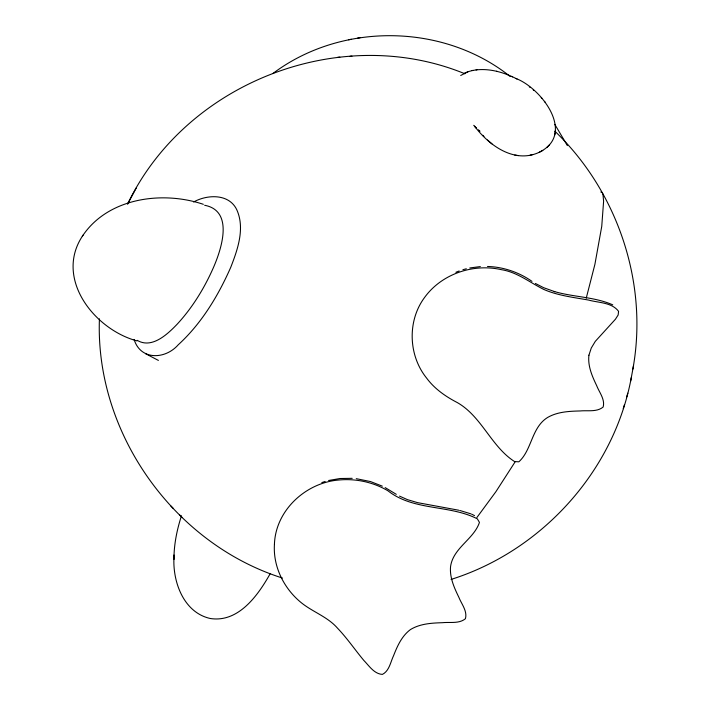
<?xml version="1.0" encoding="UTF-8"?>
<svg xmlns="http://www.w3.org/2000/svg" width="710" height="710" viewBox="0 0 710 710"><rect width="100%" height="100%" fill="white"/><g stroke="black" fill="none" stroke-linecap="round" stroke-linejoin="round"><path stroke-width="1.06" d="M173.994 554.998L173.959 559.294C173.923 544.499 176.941 529.829 181.458 515.797M173.959 557.643C172.672 582.164 183.837 612.739 210.426 618.525C238.622 622.812 258.12 595.193 270.164 573.733M99.427 318.825C95.042 432.949 173.755 543.647 282.465 578.038M476.587 128.288L474.599 126.238C489.11 145.55 514.439 163.868 539.218 152.304C576.165 134.154 541.819 88.475 516.126 78.561M632.867 369.12C648.576 283.183 617.718 191.505 554.856 131.181M554.732 134.944L555.406 131.03M451.063 579.431C541.606 550.907 614.132 471.236 631.314 377.489M630.631 381.226L633.551 365.393M586.229 298.218L594.9 264.351L601.743 226.392L603.606 201.258L602.95 194.327L602.231 192.552L600.811 191.975M623.247 408.623L624.312 405.011M626.708 396.828L627.782 393.198M136.285 187.981L127.569 204.143C185.709 82.608 340.001 22.578 464.899 73.76M515.096 461.891L495.873 491.728L476.889 517.528M83.07 235.143C53.827 277.885 93.977 329.325 136.995 340.915M82.325 236.279C107.68 197.859 162.102 190.466 203.335 204.311M549.602 144.716L546.922 147.396M460.719 75.482L468.298 71.612L472.833 70.432M273.093 73.352C341.51 22.09 443.333 23.164 510.25 76.538M542.795 150.405L539.218 152.304M193.599 202.004C207.267 194.371 229.046 193.431 236.785 209.752C245.154 228.389 237.681 249.458 230.759 267.297C218.148 295.91 201.489 323.538 178.245 344.785C165.297 359.588 140.598 360.573 134.119 339.504M468.298 71.612L464.242 73.307M455.864 272.276L459.175 270.989M321.816 482.587L325.162 481.469M462.902 269.729L466.319 268.762M530.157 155.153L532.864 154.514M328.561 480.501L340.001 478.522L352.187 478.327M469.78 267.963L480.351 266.578M476.073 69.917C490.237 68.275 504.49 72.553 516.995 79.005M348.521 39.76L351.361 39.281M357.556 38.136L360.112 37.71M472.008 70.574L476.934 69.775M337.614 57.332L339.85 57.155M350.003 56.312L351.956 56.152M487.504 266.472C503.381 266.916 518.974 272.258 531.976 281.355M356.251 478.673L370.496 481.566L382.335 486.155M514.803 155.099L518.327 155.614M204.649 205.27C234.513 210.985 221.129 250.009 213.257 267.972C204.214 288.393 192.357 307.749 177.163 324.195C167.595 334.153 151.931 349.125 137.252 340.356M458.82 510.233L417.48 502.627L407.425 499.627L399.535 496.121M459.805 510.463L470.952 513.862M496.485 71.266L497.382 71.506M612.765 304.856C594.332 296.709 573.396 297.188 554.226 291.499L554.767 291.668L543.603 287.683L535.393 283.459M471.751 514.235L474.511 515.602M511.688 76.414L512.549 76.849M145.541 353.678L158.41 360.414M385.157 487.592L396.295 494.329M529.287 86.753L530.059 87.357M533.219 89.904L533.982 90.498M491.959 143.899L487.513 140.03M170.817 505.955L173.382 508.537M179.55 514.874L181.929 517.279M482.791 135.282L483.954 136.48M473.721 125.324L476.41 128.111M541.242 97.536L541.854 98.264M544.437 101.352L545.04 102.062M554.812 124.401L567.361 145.594M588.927 355.204C587.64 365.952 592.131 376.158 596.666 385.628C599.284 392.444 605.248 399.366 603.154 407.034C596.817 412.297 587.702 410.194 580.088 410.957C569.038 411.232 557.457 411.782 547.65 417.445C531.408 427.438 532.038 449.883 518.85 461.811L514.581 461.571C491.16 446.581 481.815 416.53 457.284 402.57C445.587 396.526 434.511 388.796 426.612 378.093C408.312 355.408 407.141 320.769 424.686 297.33C441.771 273.811 473.384 263.259 501.455 269.685C517.341 272.178 529.917 282.607 543.931 289.502C558.069 295.644 573.547 297.357 588.581 300.073C598.583 302.842 611.842 302.318 618.587 311.353L618.144 315L615.446 319.216L595.308 341.341L591.261 348.06L588.927 355.204M274.424 544.534C273.013 567.041 284.293 589.122 301.688 603.038C313.154 612.162 327.727 616.901 337.543 628.208C347.163 638.254 354.973 649.827 363.884 660.486C369.164 665.873 374.117 673.888 382.379 674.411C389.364 670.914 390.491 662.057 393.597 655.623C397.369 645.958 401.851 635.965 410.407 629.592C419.983 623.708 431.485 623.034 442.428 622.697C450.016 621.898 459.077 623.957 465.414 618.738C467.553 611.053 461.518 604.095 458.855 597.279C454.222 587.747 449.581 577.549 450.548 566.678C453.086 547.8 473.925 539.254 479.454 522.374L477.324 518.832C449.332 504.544 413.673 511.076 387.926 490.779C373.345 482.197 356.029 478.451 339.202 479.978C305.93 482.427 275.4 510.392 274.424 544.534M479.17 130.613L478.442 129.974L479.924 131.315L479.17 130.613"/></g></svg>
